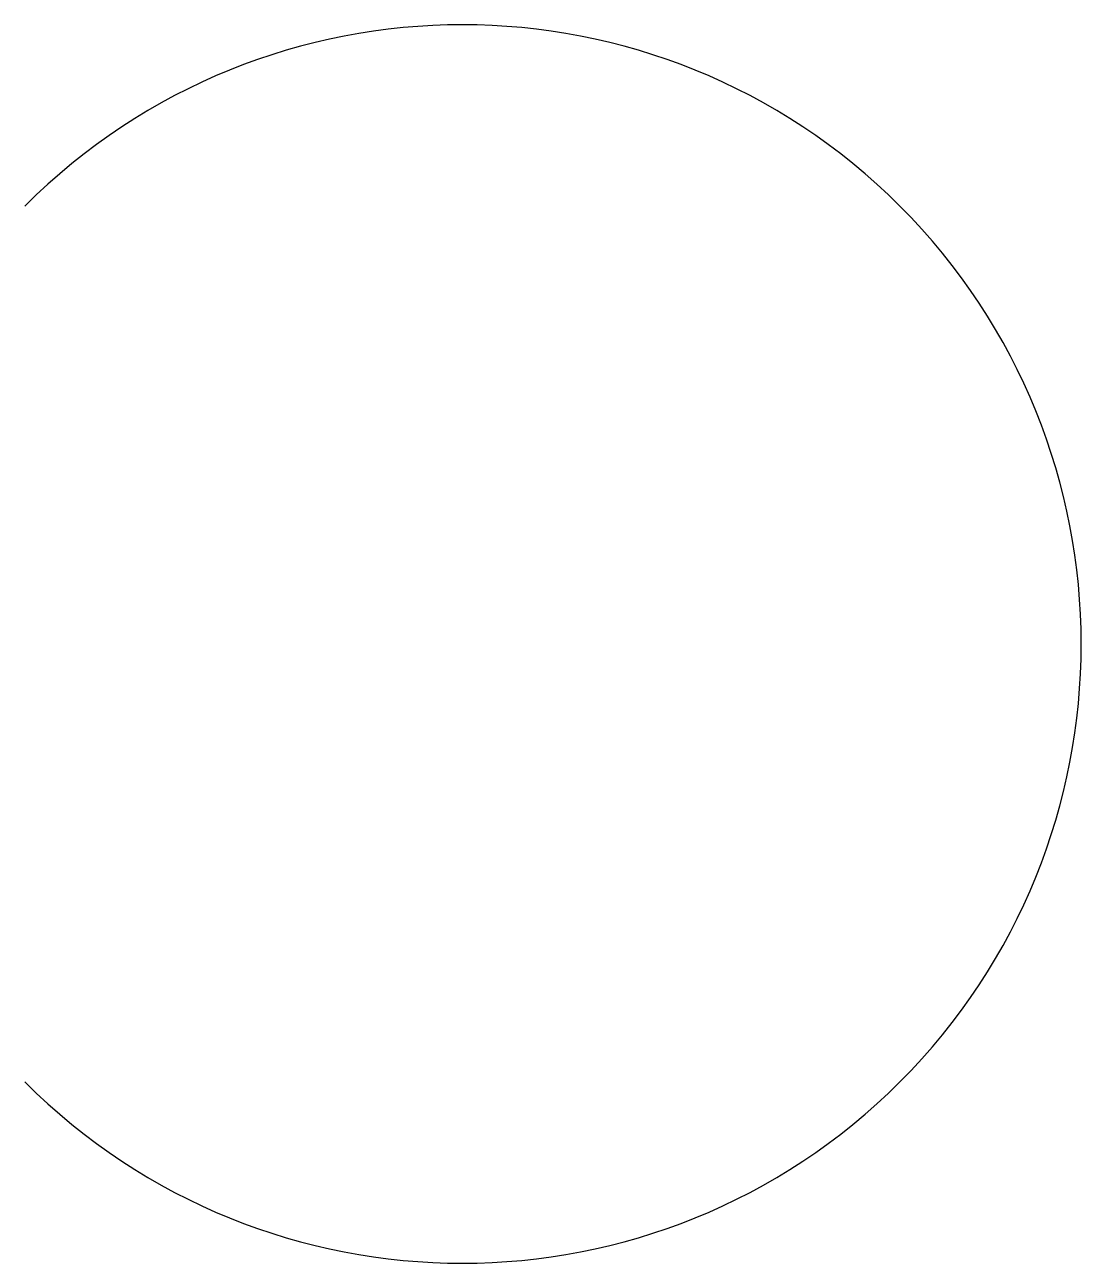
# Model space of a CAD drawing. Header units: feet. Extents: x -11 to 15.6, y -15.6 to 15.6.
import ezdxf

# ---------------------------------------------------------------- set-up
doc = ezdxf.new("R2010")
doc.units = ezdxf.units.FT
doc.header["$MEASUREMENT"] = 0

msp = doc.modelspace()

# ---------------------------------------------------------------- linework, layer by layer
msp.add_arc((0, 0, -11), 15.556, 225, 135)

doc.saveas('drawing.dxf')
